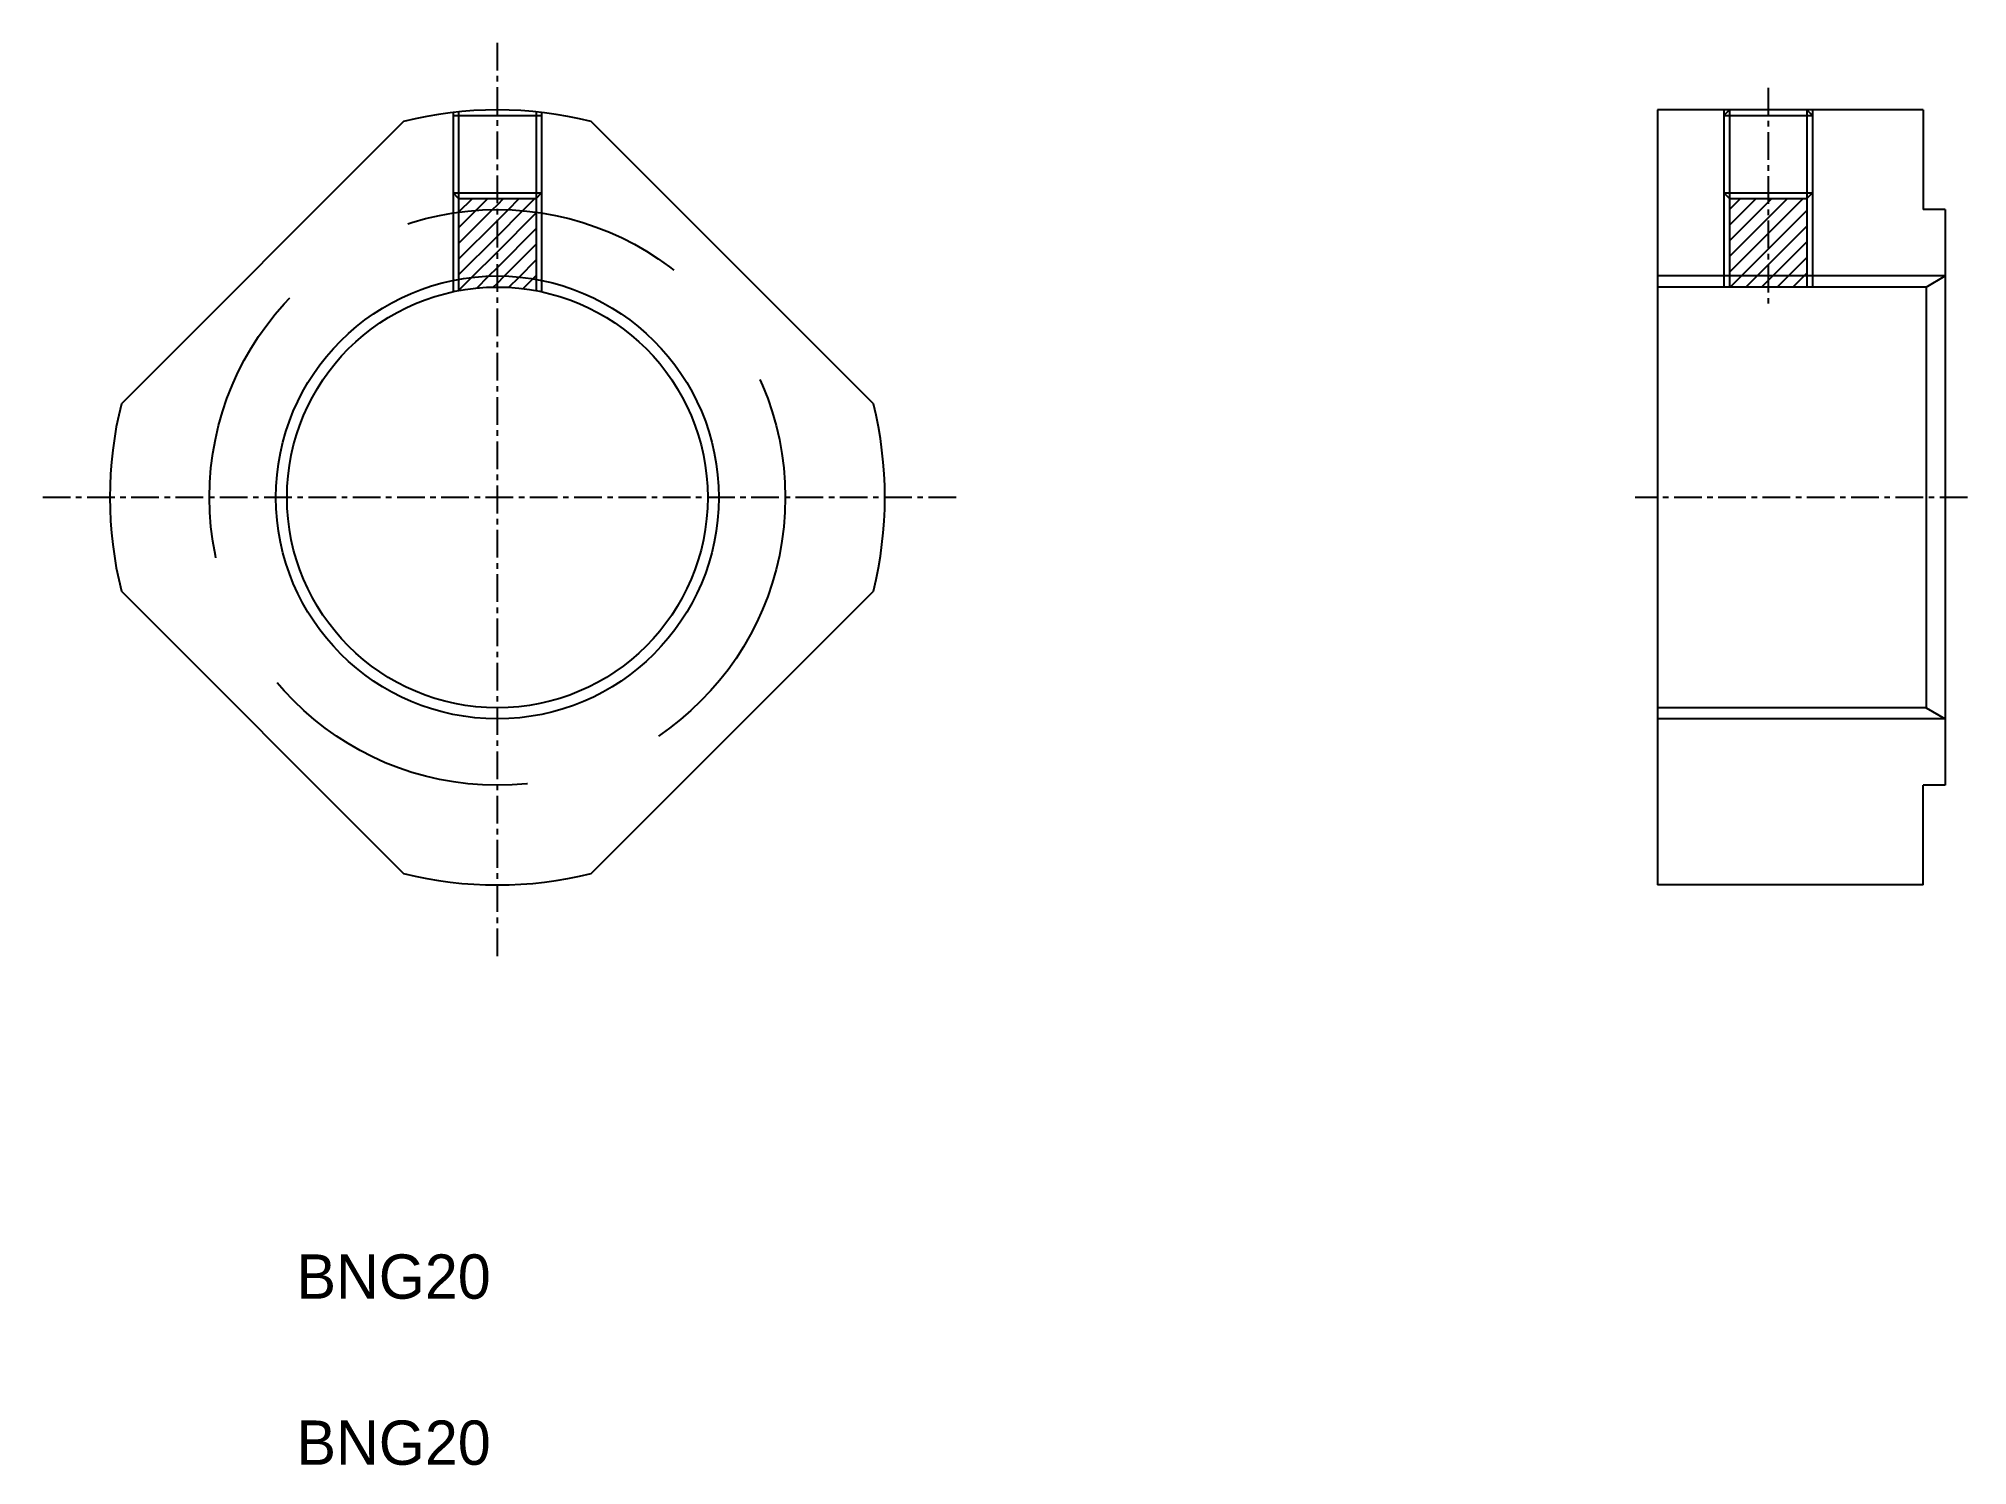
# Model space of a CAD drawing. Extents: x 108.7 to 195.8, y 98.8 to 163.3.
import ezdxf

# ---------------------------------------------------------------- set-up
doc = ezdxf.new("R2010")
doc.units = 0
doc.linetypes.add('CENTER', pattern=[2, 1.25, -0.25, 0.25, -0.25])
doc.linetypes.add('DASHED', pattern=[19.05, 12.7, -6.35])
doc.layers.get('0').update_dxf_attribs({"linetype": 'CONTINUOUS'})
doc.layers.add('CENTER', color=1, linetype='CENTER')

# ---------------------------------------------------------------- blocks, each defined once
blk = doc.blocks.new('*X26')
at = {"color": 0}
for p, q in [((38.23, 61.565), (38.848, 62.183)), ((39.02, 61.647), (39.555, 62.183)), ((39.76, 61.681), (39.978, 61.899)), ((39.978, 61.899), (40.262, 62.183)), ((40.46, 61.674), (40.969, 62.183)), ((41.126, 61.632), (41.676, 62.183)), ((38.228, 60.149), (39.76, 61.681)), ((38.228, 60.856), (39.02, 61.647)), ((38.228, 61.563), (38.23, 61.565)), ((38.228, 59.441), (39.978, 61.191)), ((39.978, 61.191), (40.46, 61.674)), ((39.978, 60.484), (41.126, 61.632)), ((39.978, 59.777), (41.728, 61.527)), ((38.228, 58.734), (39.978, 60.484)), ((39.978, 59.07), (41.728, 60.82)), ((40.293, 58.678), (41.728, 60.113)), ((38.816, 58.615), (39.978, 59.777)), ((40.957, 58.635), (41.728, 59.406)), ((38.228, 58.027), (38.816, 58.615)), ((39.045, 58.137), (39.583, 58.675)), ((39.583, 58.675), (39.978, 59.07)), ((39.978, 58.363), (40.293, 58.678)), ((40.491, 58.169), (40.957, 58.635)), ((41.141, 58.111), (41.583, 58.553)), ((41.583, 58.553), (41.728, 58.699)), ((39.796, 58.181), (39.978, 58.363))]:
    blk.add_line(p, q, dxfattribs=at)
blk = doc.blocks.new('*X27')
at = {"color": 0}
for p, q in [((95.618, 60.97), (96.831, 62.183)), ((95.618, 61.677), (96.124, 62.183)), ((95.618, 60.263), (97.368, 62.013)), ((97.368, 60.599), (98.952, 62.183)), ((97.368, 61.306), (98.245, 62.183)), ((97.368, 62.013), (97.538, 62.183)), ((95.618, 59.556), (97.368, 61.306)), ((97.368, 59.892), (99.118, 61.642)), ((95.618, 58.849), (97.368, 60.599)), ((97.368, 59.185), (99.118, 60.935)), ((97.573, 58.683), (99.118, 60.228)), ((96.159, 58.683), (97.368, 59.892)), ((98.281, 58.683), (99.118, 59.52)), ((95.659, 58.183), (96.159, 58.683)), ((96.366, 58.183), (96.866, 58.683)), ((96.866, 58.683), (97.368, 59.185)), ((97.073, 58.183), (97.368, 58.478)), ((97.368, 58.478), (97.573, 58.683)), ((97.781, 58.183), (98.281, 58.683)), ((98.488, 58.183), (98.988, 58.683)), ((98.988, 58.683), (99.118, 58.813))]:
    blk.add_line(p, q, dxfattribs=at)

msp = doc.modelspace()

# ---------------------------------------------------------------- linework, layer by layer
for p, q in [((125.217, 159.536), (112.47, 146.788)), ((146.43, 146.788), (133.683, 159.536)), ((181.84, 160.055), (181.84, 125.055)), ((193.84, 160.055), (181.84, 160.055)), ((184.84, 160.055), (184.84, 152.055)), ((184.84, 159.805), (185.09, 160.055)), ((188.84, 159.805), (188.59, 160.055)), ((188.84, 160.055), (188.84, 152.055)), ((193.84, 160.055), (193.84, 155.555)), ((185.09, 156.055), (184.84, 156.305)), ((185.09, 156.055), (188.59, 156.055)), ((188.59, 156.055), (188.84, 156.305)), ((194.84, 155.555), (193.84, 155.555)), ((194.84, 155.555), (194.84, 129.555)), ((193.974, 152.055), (194.84, 152.555)), ((193.974, 152.055), (181.84, 152.055)), ((193.974, 152.055), (193.974, 133.055)), ((112.47, 138.322), (125.217, 125.575)), ((133.683, 125.575), (146.43, 138.322)), ((193.974, 133.055), (181.84, 133.055)), ((193.974, 133.055), (194.84, 132.555)), ((140.057, 131.949), (140.057, 131.949)), ((193.84, 125.055), (193.84, 129.555)), ((194.84, 129.555), (193.84, 129.555)), ((136.87, 128.762), (136.87, 128.762)), ((193.84, 125.055), (181.84, 125.055))]:
    msp.add_line(p, q)
at = {"color": 3, "linetype": 'DASHED'}
for p, q in [((127.45, 159.941), (127.45, 151.842)), ((127.45, 159.805), (131.45, 159.805)), ((127.7, 159.968), (127.7, 151.893)), ((131.2, 159.968), (131.2, 151.893)), ((131.45, 159.941), (131.45, 151.842)), ((127.45, 156.305), (131.45, 156.305)), ((127.7, 156.055), (127.45, 156.305)), ((127.7, 156.055), (131.2, 156.055)), ((131.2, 156.055), (131.45, 156.305))]:
    msp.add_line(p, q, dxfattribs=at)
at = {"color": 3}
for p, q in [((184.84, 159.805), (188.84, 159.805)), ((185.09, 160.055), (185.09, 152.055)), ((188.59, 160.055), (188.59, 152.055)), ((184.84, 156.305), (188.84, 156.305)), ((194.84, 152.555), (181.84, 152.555)), ((194.84, 132.555), (181.84, 132.555))]:
    msp.add_line(p, q, dxfattribs=at)
at = {"color": 0}
msp.add_line((129.45, 156.036), (129.469, 156.055), dxfattribs=at)
at = {"color": 3, "linetype": 'DASHED'}
msp.add_circle((129.45, 142.555), 13, dxfattribs=at)
at = {"color": 3}
msp.add_circle((129.45, 142.555), 10, dxfattribs=at)
msp.add_circle((129.45, 142.555), 9.5)
for start, end in [(76.00272, 103.99728), (166.00272, 193.99728), (346.00272, 13.99728), (256.00272, 283.99728)]:
    msp.add_arc((129.45, 142.555), 17.5, start, end)
at = {"layer": 'CENTER', "color": 1, "linetype": 'CENTER'}
for p, q in [((129.45, 121.836), (129.45, 163.275)), ((186.84, 161.055), (186.84, 151.055)), ((150.169, 142.555), (108.731, 142.555)), ((195.84, 142.555), (180.84, 142.555))]:
    msp.add_line(p, q, dxfattribs=at)

# ---------------------------------------------------------------- block references
at = {"color": 3, "linetype": 'CONTINUOUS'}
for name in ['*X26', '*X27']:
    msp.add_blockref(name, (89.472, 93.873), dxfattribs=at)

# ---------------------------------------------------------------- texts
for p in [(120.381, 106.373), (120.381, 98.873)]:
    msp.add_text('BNG20', height=2).set_placement(p)

doc.saveas('drawing.dxf')
